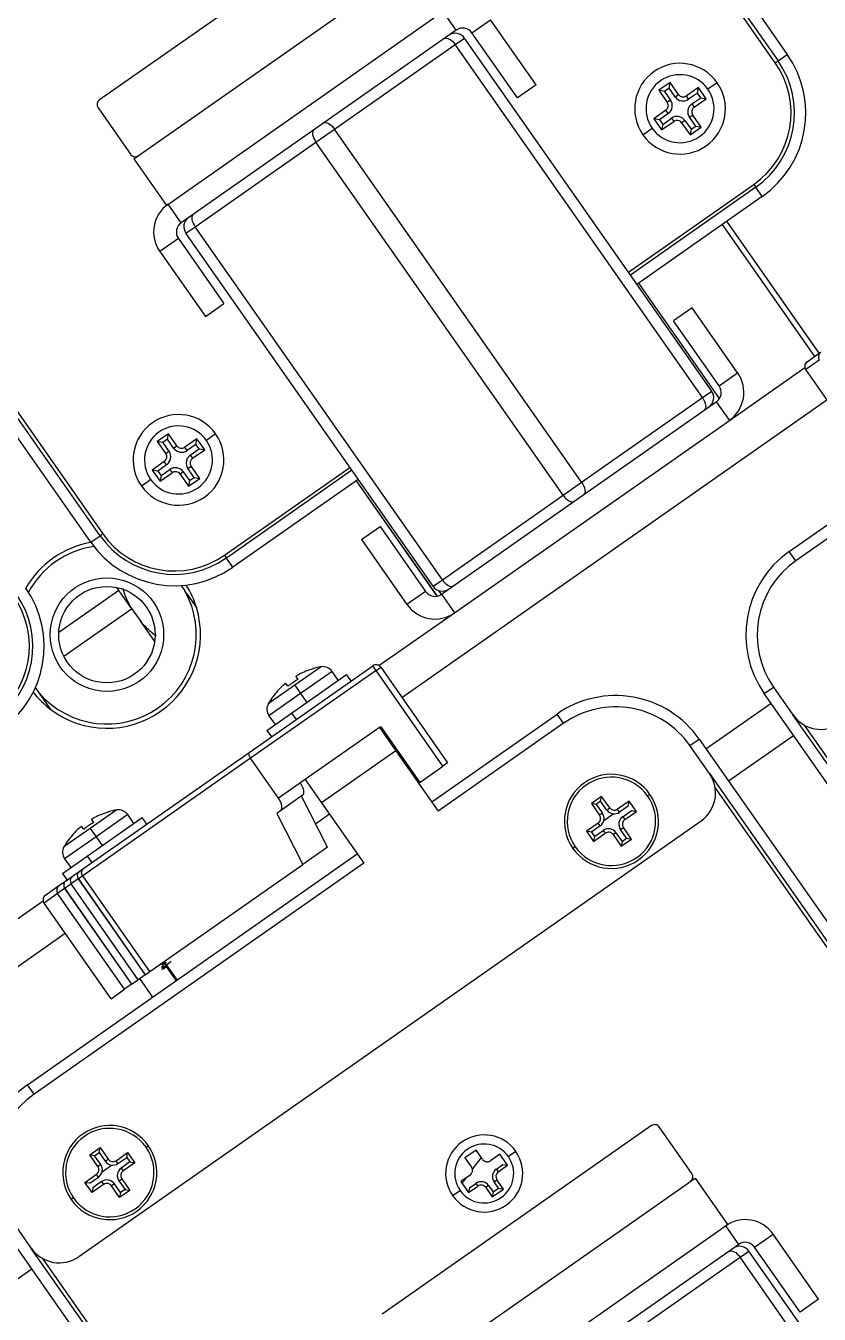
# Model space of a CAD drawing. Header units: millimetres. Extents: x 152904052 to 153933663, y 538271515 to 539240469.
# Drawn here: x 153340674.1 to 153340744, y 538938217.7 to 538938331.3 of the extents above; entities that cross this region are included whole.
import ezdxf

# ---------------------------------------------------------------- set-up
doc = ezdxf.new("R2010")
doc.units = ezdxf.units.MM
doc.layers.add('POWR', color=5, linetype='Continuous')

msp = doc.modelspace()

# ---------------------------------------------------------------- linework, layer by layer
at = {"layer": 'POWR', "color": 7}
for p, q in [((153340708.52, 538938375.5), (153340741.21, 538938328.81)), ((153340709.42, 538938372.47), (153340740.39, 538938328.24)), ((153340740.15, 538938328.07), (153340709.93, 538938371.23)), ((153340704.31, 538938341.42), (153340680.55, 538938324.79)), ((153340683.58, 538938319.59), (153340708.16, 538938336.8)), ((153340679.78, 538938285.79), (153340647.08, 538938332.49)), ((153340686.45, 538938315.49), (153340711.02, 538938332.7)), ((153340712.01, 538938330.95), (153340710.86, 538938332.59)), ((153340713.4, 538938330.7), (153340715.04, 538938331.85)), ((153340719.05, 538938326.11), (153340715.04, 538938331.85)), ((153340680.6, 538938286.37), (153340649.62, 538938330.6)), ((153340712.01, 538938330.95), (153340687.76, 538938313.97)), ((153340711.93, 538938329.67), (153340712.74, 538938330.24)), ((153340734.54, 538938299.11), (153340712.74, 538938330.24)), ((153340717.42, 538938324.97), (153340713.4, 538938330.7)), ((153340650.62, 538938329.7), (153340680.84, 538938286.54)), ((153340701.28, 538938322.21), (153340711.93, 538938329.67)), ((153340733.72, 538938298.54), (153340711.93, 538938329.67)), ((153340740.39, 538938328.24), (153340741.21, 538938328.81)), ((153340740.15, 538938328.07), (153340740.39, 538938328.24)), ((153340719.05, 538938326.11), (153340717.42, 538938324.97)), ((153340730.87, 538938326.33), (153340729.88, 538938325.64)), ((153340730.37, 538938325.55), (153340729.88, 538938325.64)), ((153340729.88, 538938325.64), (153340730.63, 538938324.58)), ((153340730.78, 538938325.84), (153340730.37, 538938325.55)), ((153340730.37, 538938325.55), (153340730.92, 538938324.78)), ((153340730.78, 538938325.84), (153340730.87, 538938326.33)), ((153340731.32, 538938325.06), (153340730.78, 538938325.84)), ((153340731.61, 538938325.26), (153340730.87, 538938326.33)), ((153340733.37, 538938325.89), (153340732.31, 538938325.14)), ((153340733.29, 538938325.4), (153340732.51, 538938324.85)), ((153340733.29, 538938325.4), (153340733.37, 538938325.89)), ((153340733.57, 538938324.99), (153340733.29, 538938325.4)), ((153340734.06, 538938324.9), (153340733.37, 538938325.89)), ((153340735.03, 538938326.31), (153340734.21, 538938325.74)), ((153340730.92, 538938324.78), (153340730.63, 538938324.58)), ((153340731.32, 538938325.06), (153340731.61, 538938325.26)), ((153340732.51, 538938324.85), (153340732.31, 538938325.14)), ((153340732.8, 538938324.45), (153340733.57, 538938324.99)), ((153340732.8, 538938324.45), (153340733, 538938324.16)), ((153340733, 538938324.16), (153340734.06, 538938324.9)), ((153340733.57, 538938324.99), (153340734.06, 538938324.9)), ((153340680.43, 538938324.09), (153340683.29, 538938320)), ((153340730.51, 538938323.88), (153340729.44, 538938323.13)), ((153340729.44, 538938323.13), (153340730.13, 538938322.15)), ((153340729.93, 538938323.05), (153340729.44, 538938323.13)), ((153340730.71, 538938323.59), (153340729.93, 538938323.05)), ((153340729.93, 538938323.05), (153340730.22, 538938322.64)), ((153340730.22, 538938322.64), (153340730.99, 538938323.18)), ((153340730.71, 538938323.59), (153340730.51, 538938323.88)), ((153340730.99, 538938323.18), (153340731.19, 538938322.9)), ((153340732.59, 538938323.26), (153340732.87, 538938323.46)), ((153340733.13, 538938322.48), (153340732.59, 538938323.26)), ((153340733.62, 538938322.4), (153340732.87, 538938323.46)), ((153340699.64, 538938321.07), (153340701.28, 538938322.21)), ((153340723.07, 538938291.08), (153340701.28, 538938322.21)), ((153340728.48, 538938321.72), (153340729.29, 538938322.3)), ((153340730.13, 538938322.15), (153340731.19, 538938322.9)), ((153340730.22, 538938322.64), (153340730.13, 538938322.15)), ((153340732.18, 538938322.98), (153340731.89, 538938322.77)), ((153340731.89, 538938322.77), (153340732.64, 538938321.71)), ((153340732.18, 538938322.98), (153340732.72, 538938322.2)), ((153340732.64, 538938321.71), (153340733.62, 538938322.4)), ((153340732.72, 538938322.2), (153340732.64, 538938321.71)), ((153340732.72, 538938322.2), (153340733.13, 538938322.48)), ((153340733.13, 538938322.48), (153340733.62, 538938322.4)), ((153340688.99, 538938313.61), (153340699.64, 538938321.07)), ((153340721.43, 538938289.94), (153340699.64, 538938321.07)), ((153340683.58, 538938319.59), (153340686.45, 538938315.49)), ((153340727.2, 538938309.6), (153340738.26, 538938317.34)), ((153340738.26, 538938317.34), (153340738.43, 538938317.1)), ((153340738.43, 538938317.1), (153340727.37, 538938309.35)), ((153340739, 538938316.28), (153340727.94, 538938308.53)), ((153340739, 538938316.28), (153340738.43, 538938317.1)), ((153340687.76, 538938313.97), (153340686.61, 538938315.61)), ((153340744.02, 538938302.46), (153340735.88, 538938314.09)), ((153340688.17, 538938313.04), (153340688.99, 538938313.61)), ((153340709.97, 538938281.91), (153340688.17, 538938313.04)), ((153340710.79, 538938282.48), (153340688.99, 538938313.61)), ((153340735.47, 538938313.8), (153340743.62, 538938302.17)), ((153340687.51, 538938312.58), (153340685.88, 538938311.43)), ((153340687.51, 538938312.58), (153340691.53, 538938306.84)), ((153340685.88, 538938311.43), (153340689.89, 538938305.7)), ((153340735.23, 538938298.48), (153340728.11, 538938308.65)), ((153340689.89, 538938305.7), (153340691.53, 538938306.84)), ((153340732.82, 538938306.45), (153340731.18, 538938305.31)), ((153340736.83, 538938300.72), (153340732.82, 538938306.45)), ((153340735.2, 538938299.57), (153340731.18, 538938305.31)), ((153340741.38, 538938284.98), (153340770.46, 538938305.35)), ((153340771.04, 538938304.53), (153340741.96, 538938284.16)), ((153340744.03, 538938301.85), (153340742.83, 538938301.01)), ((153340742.95, 538938301.71), (153340744.15, 538938302.55)), ((153340735.2, 538938299.57), (153340736.83, 538938300.72)), ((153340736.1, 538938296.54), (153340742.76, 538938301.21)), ((153340748.74, 538938292.58), (153340742.83, 538938301.01)), ((153340707.21, 538938272.1), (153340744.7, 538938298.35)), ((153340710.7, 538938281.2), (153340734.95, 538938298.18)), ((153340723.07, 538938291.08), (153340733.72, 538938298.54)), ((153340733.72, 538938298.54), (153340734.54, 538938299.11)), ((153340734.95, 538938298.18), (153340736.1, 538938296.54)), ((153340734.5, 538938297.86), (153340734.48, 538938297.89)), ((153340711.85, 538938279.56), (153340736.1, 538938296.54)), ((153340686.63, 538938295.36), (153340685.65, 538938294.67)), ((153340685.65, 538938294.67), (153340686.4, 538938293.6)), ((153340686.14, 538938294.58), (153340685.65, 538938294.67)), ((153340686.55, 538938294.87), (153340686.14, 538938294.58)), ((153340686.55, 538938294.87), (153340686.63, 538938295.36)), ((153340687.09, 538938294.09), (153340686.55, 538938294.87)), ((153340687.38, 538938294.29), (153340686.63, 538938295.36)), ((153340689.14, 538938294.91), (153340688.07, 538938294.17)), ((153340689.05, 538938294.42), (153340689.14, 538938294.91)), ((153340689.83, 538938293.93), (153340689.14, 538938294.91)), ((153340690.79, 538938295.34), (153340689.98, 538938294.77)), ((153340686.14, 538938294.58), (153340686.68, 538938293.8)), ((153340686.68, 538938293.8), (153340686.4, 538938293.6)), ((153340687.09, 538938294.09), (153340687.38, 538938294.29)), ((153340688.28, 538938293.88), (153340688.07, 538938294.17)), ((153340689.05, 538938294.42), (153340688.28, 538938293.88)), ((153340688.56, 538938293.47), (153340689.34, 538938294.02)), ((153340688.76, 538938293.19), (153340689.83, 538938293.93)), ((153340689.34, 538938294.02), (153340689.05, 538938294.42)), ((153340689.34, 538938294.02), (153340689.83, 538938293.93)), ((153340686.27, 538938292.91), (153340685.21, 538938292.16)), ((153340686.47, 538938292.62), (153340685.7, 538938292.07)), ((153340686.47, 538938292.62), (153340686.27, 538938292.91)), ((153340688.35, 538938292.29), (153340688.64, 538938292.49)), ((153340688.56, 538938293.47), (153340688.76, 538938293.19)), ((153340689.39, 538938291.42), (153340688.64, 538938292.49)), ((153340691.57, 538938284.65), (153340702.62, 538938292.39)), ((153340684.24, 538938290.75), (153340685.06, 538938291.33)), ((153340685.21, 538938292.16), (153340685.9, 538938291.18)), ((153340685.7, 538938292.07), (153340685.21, 538938292.16)), ((153340685.7, 538938292.07), (153340685.98, 538938291.67)), ((153340685.9, 538938291.18), (153340686.96, 538938291.92)), ((153340685.98, 538938291.67), (153340685.9, 538938291.18)), ((153340685.98, 538938291.67), (153340686.76, 538938292.21)), ((153340686.76, 538938292.21), (153340686.96, 538938291.92)), ((153340687.94, 538938292), (153340687.66, 538938291.8)), ((153340687.66, 538938291.8), (153340688.4, 538938290.74)), ((153340687.94, 538938292), (153340688.49, 538938291.23)), ((153340688.9, 538938291.51), (153340688.35, 538938292.29)), ((153340688.4, 538938290.74), (153340689.39, 538938291.42)), ((153340688.49, 538938291.23), (153340688.4, 538938290.74)), ((153340688.49, 538938291.23), (153340688.9, 538938291.51)), ((153340688.9, 538938291.51), (153340689.39, 538938291.42)), ((153340702.8, 538938292.15), (153340691.74, 538938284.4)), ((153340703.37, 538938291.33), (153340692.31, 538938283.58)), ((153340703.2, 538938291.21), (153340710.33, 538938281.04)), ((153340710.33, 538938281.04), (153340703.21, 538938291.21)), ((153340721.43, 538938289.94), (153340723.07, 538938291.08)), ((153340710.79, 538938282.48), (153340721.43, 538938289.94)), ((153340703.66, 538938286.04), (153340705.3, 538938287.18)), ((153340705.3, 538938287.18), (153340709.31, 538938281.45)), ((153340679.78, 538938285.79), (153340680.6, 538938286.37)), ((153340680.84, 538938286.54), (153340680.6, 538938286.37)), ((153340703.66, 538938286.04), (153340707.67, 538938280.3)), ((153340691.57, 538938284.65), (153340691.74, 538938284.4)), ((153340692.31, 538938283.58), (153340691.74, 538938284.4)), ((153340741.96, 538938284.16), (153340741.38, 538938284.98)), ((153340709.97, 538938281.91), (153340710.79, 538938282.48)), ((153340676.97, 538938277.87), (153340682.25, 538938281.57)), ((153340683.31, 538938280.05), (153340682.08, 538938281.8)), ((153340687.75, 538938281.98), (153340688.07, 538938281.51)), ((153340709.31, 538938281.45), (153340707.67, 538938280.3)), ((153340710.71, 538938281.21), (153340710.49, 538938281.52)), ((153340710.7, 538938281.2), (153340711.85, 538938279.56)), ((153340677.41, 538938275.74), (153340683.39, 538938279.93)), ((153340683.31, 538938280.05), (153340684.19, 538938278.79)), ((153340685.42, 538938277.04), (153340684.19, 538938278.79)), ((153340705.2, 538938274.91), (153340711.85, 538938279.56)), ((153340693.84, 538938267.32), (153340704.65, 538938274.89)), ((153340704.94, 538938274.48), (153340693.88, 538938266.74)), ((153340700.09, 538938274.81), (153340697.77, 538938273.18)), ((153340701.07, 538938274.39), (153340698.28, 538938272.44)), ((153340699.38, 538938274.65), (153340699.39, 538938274.63)), ((153340701.61, 538938273.62), (153340701.07, 538938274.39)), ((153340704.94, 538938274.48), (153340704.65, 538938274.89)), ((153340704.94, 538938274.48), (153340705.35, 538938274.77)), ((153340710.84, 538938266.04), (153340704.94, 538938274.48)), ((153340705.35, 538938274.77), (153340711.25, 538938266.33)), ((153340697.77, 538938273.18), (153340695.44, 538938271.55)), ((153340697.2, 538938273.1), (153340696.99, 538938273.34)), ((153340697.5, 538938270.73), (153340702.35, 538938274.13)), ((153340697.77, 538938273.18), (153340698.28, 538938272.44)), ((153340697.88, 538938273.96), (153340698.04, 538938273.69)), ((153340702.75, 538938273.56), (153340702.35, 538938274.13)), ((153340675.23, 538938272.52), (153340674.91, 538938272.99)), ((153340698.28, 538938272.44), (153340695.5, 538938270.49)), ((153340695.84, 538938272.15), (153340695.83, 538938272.17)), ((153340698.28, 538938272.44), (153340698.83, 538938271.67)), ((153340739.17, 538938272.45), (153340739.99, 538938273.02)), ((153340771.87, 538938225.76), (153340739.17, 538938272.45)), ((153340739.99, 538938273.02), (153340741.71, 538938270.57)), ((153340734.04, 538938267.57), (153340739.78, 538938271.59)), ((153340695.3, 538938269.2), (153340697.5, 538938270.73)), ((153340695.5, 538938270.49), (153340696.04, 538938269.72)), ((153340697.5, 538938270.73), (153340697.9, 538938270.16)), ((153340709.85, 538938262.9), (153340720.9, 538938270.64)), ((153340721.48, 538938269.83), (153340710.42, 538938262.08)), ((153340721.48, 538938269.83), (153340720.9, 538938270.64)), ((153340772.69, 538938226.33), (153340741.71, 538938270.57)), ((153340742.71, 538938269.67), (153340772.93, 538938226.5)), ((153340695.3, 538938269.2), (153340695.71, 538938268.63)), ((153340705.26, 538938269.45), (153340698.7, 538938264.87)), ((153340705.36, 538938269.52), (153340705.26, 538938269.45)), ((153340705.26, 538938269.45), (153340706.69, 538938267.41)), ((153340705.36, 538938269.52), (153340708.8, 538938264.61)), ((153340705.53, 538938269.28), (153340705.43, 538938269.21)), ((153340705.59, 538938269.19), (153340705.53, 538938269.07)), ((153340736.02, 538938264.75), (153340741.75, 538938268.76)), ((153340706.69, 538938267.41), (153340700.14, 538938262.82)), ((153340706.69, 538938267.41), (153340710.42, 538938262.08)), ((153340732.62, 538938267.86), (153340733.44, 538938268.43)), ((153340734.34, 538938265.4), (153340732.62, 538938267.86)), ((153340733.44, 538938268.43), (153340766.13, 538938221.74)), ((153340693.88, 538938266.74), (153340679.07, 538938256.37)), ((153340679.18, 538938257.06), (153340693.84, 538938267.32)), ((153340696.34, 538938263.21), (153340693.88, 538938266.74)), ((153340711.25, 538938266.33), (153340710.84, 538938266.04)), ((153340708.8, 538938264.61), (153340710.84, 538938266.04)), ((153340734.34, 538938265.4), (153340765.31, 538938221.17)), ((153340698.7, 538938264.87), (153340696.34, 538938263.21)), ((153340698.7, 538938264.87), (153340700.14, 538938262.82)), ((153340708.8, 538938264.61), (153340708.7, 538938264.54)), ((153340765.07, 538938221), (153340734.84, 538938264.16)), ((153340698.44, 538938263.46), (153340696.52, 538938262.12)), ((153340700.65, 538938258.9), (153340698.36, 538938263.4)), ((153340700.14, 538938262.82), (153340703.87, 538938257.49)), ((153340724.83, 538938263.38), (153340723.93, 538938262.75)), ((153340724.75, 538938262.96), (153340724.36, 538938262.68)), ((153340724.75, 538938262.96), (153340724.83, 538938263.38)), ((153340725.3, 538938262.18), (153340724.75, 538938262.96)), ((153340725.55, 538938262.36), (153340724.83, 538938263.38)), ((153340727.27, 538938262.95), (153340726.24, 538938262.24)), ((153340727.19, 538938262.53), (153340727.27, 538938262.95)), ((153340727.24, 538938262.81), (153340727.32, 538938262.87)), ((153340727.9, 538938262.05), (153340727.27, 538938262.95)), ((153340728.89, 538938263.42), (153340729.1, 538938263.56)), ((153340682.07, 538938262.19), (153340679.74, 538938260.56)), ((153340683.05, 538938261.77), (153340680.26, 538938259.82)), ((153340681.36, 538938262.03), (153340681.37, 538938262.01)), ((153340683.59, 538938261), (153340683.05, 538938261.77)), ((153340696.52, 538938262.12), (153340696.19, 538938261.88)), ((153340696.19, 538938261.88), (153340698.48, 538938257.38)), ((153340699.59, 538938260.97), (153340700.83, 538938261.83)), ((153340723.93, 538938262.75), (153340724.65, 538938261.73)), ((153340724.36, 538938262.68), (153340723.93, 538938262.75)), ((153340724.36, 538938262.68), (153340724.9, 538938261.9)), ((153340724.9, 538938261.9), (153340724.65, 538938261.73)), ((153340725.02, 538938261.26), (153340725.86, 538938261.84)), ((153340725.3, 538938262.18), (153340725.55, 538938262.36)), ((153340726.42, 538938261.98), (153340726.24, 538938262.24)), ((153340727.19, 538938262.53), (153340726.42, 538938261.98)), ((153340726.7, 538938261.59), (153340727.47, 538938262.13)), ((153340726.87, 538938261.33), (153340727.9, 538938262.05)), ((153340727.47, 538938262.13), (153340727.9, 538938262.05)), ((153340679.74, 538938260.56), (153340677.42, 538938258.93)), ((153340678.72, 538938222.8), (153340733.6, 538938261.23)), ((153340679.17, 538938260.48), (153340678.97, 538938260.72)), ((153340679.48, 538938258.12), (153340684.33, 538938261.51)), ((153340679.74, 538938260.56), (153340680.26, 538938259.82)), ((153340679.86, 538938261.34), (153340680.02, 538938261.07)), ((153340684.73, 538938260.94), (153340684.33, 538938261.51)), ((153340724.52, 538938261.03), (153340723.5, 538938260.31)), ((153340724.7, 538938260.78), (153340723.93, 538938260.24)), ((153340724.7, 538938260.78), (153340724.52, 538938261.03)), ((153340726.5, 538938260.46), (153340726.75, 538938260.64)), ((153340726.7, 538938261.59), (153340726.87, 538938261.33)), ((153340727.47, 538938259.61), (153340726.75, 538938260.64)), ((153340680.26, 538938259.82), (153340677.48, 538938257.87)), ((153340677.82, 538938259.53), (153340677.81, 538938259.55)), ((153340680.26, 538938259.82), (153340680.8, 538938259.05)), ((153340723.5, 538938260.31), (153340724.13, 538938259.41)), ((153340723.93, 538938260.24), (153340723.5, 538938260.31)), ((153340723.93, 538938260.24), (153340724.21, 538938259.84)), ((153340724.13, 538938259.41), (153340725.15, 538938260.13)), ((153340724.21, 538938259.84), (153340724.13, 538938259.41)), ((153340724.21, 538938259.84), (153340724.98, 538938260.38)), ((153340724.98, 538938260.38), (153340725.15, 538938260.13)), ((153340726.1, 538938260.18), (153340725.85, 538938260.01)), ((153340725.85, 538938260.01), (153340726.57, 538938258.98)), ((153340726.1, 538938260.18), (153340726.64, 538938259.41)), ((153340727.04, 538938259.69), (153340726.5, 538938260.46)), ((153340726.57, 538938258.98), (153340727.47, 538938259.61)), ((153340726.64, 538938259.41), (153340726.57, 538938258.98)), ((153340726.64, 538938259.41), (153340727.04, 538938259.69)), ((153340727.04, 538938259.69), (153340727.47, 538938259.61)), ((153340674.21, 538938237.95), (153340703.29, 538938258.31)), ((153340700.65, 538938258.9), (153340698.48, 538938257.38)), ((153340722.5, 538938258.95), (153340722.3, 538938258.8)), ((153340703.87, 538938257.49), (153340674.79, 538938237.13)), ((153340677.28, 538938256.58), (153340679.48, 538938258.12)), ((153340677.48, 538938257.87), (153340678.02, 538938257.1)), ((153340679.48, 538938258.12), (153340679.88, 538938257.54)), ((153340684.98, 538938247.93), (153340698.48, 538938257.38)), ((153340677.28, 538938256.58), (153340677.68, 538938256.01)), ((153340677.61, 538938255.95), (153340678.18, 538938256.35)), ((153340678.68, 538938256.1), (153340678.06, 538938255.66)), ((153340678.18, 538938256.35), (153340678.59, 538938256.64)), ((153340678.59, 538938256.64), (153340678.62, 538938256.66)), ((153340678.59, 538938256.64), (153340678.63, 538938256.58)), ((153340678.62, 538938256.66), (153340678.81, 538938256.79)), ((153340678.68, 538938256.1), (153340684.59, 538938247.66)), ((153340678.69, 538938256.1), (153340678.68, 538938256.1)), ((153340679.07, 538938256.37), (153340678.69, 538938256.1)), ((153340678.69, 538938256.1), (153340684.59, 538938247.66)), ((153340678.81, 538938256.79), (153340679.18, 538938257.06)), ((153340684.98, 538938247.93), (153340679.07, 538938256.37)), ((153340675.78, 538938254.68), (153340676.98, 538938255.51)), ((153340677.48, 538938255.26), (153340676.86, 538938254.82)), ((153340676.98, 538938255.51), (153340677.39, 538938255.8)), ((153340677.39, 538938255.8), (153340677.42, 538938255.82)), ((153340677.39, 538938255.8), (153340677.43, 538938255.74)), ((153340677.42, 538938255.82), (153340677.61, 538938255.95)), ((153340677.48, 538938255.26), (153340683.39, 538938246.82)), ((153340677.49, 538938255.26), (153340677.48, 538938255.26)), ((153340678.06, 538938255.66), (153340677.49, 538938255.26)), ((153340677.49, 538938255.26), (153340683.39, 538938246.82)), ((153340683.96, 538938247.22), (153340678.06, 538938255.66)), ((153340668.93, 538938249.51), (153340675.59, 538938254.17)), ((153340676.86, 538938254.82), (153340675.66, 538938253.98)), ((153340681.57, 538938245.54), (153340675.66, 538938253.98)), ((153340682.76, 538938246.38), (153340676.86, 538938254.82)), ((153340625.16, 538938214.65), (153340677.53, 538938251.32)), ((153340685.93, 538938248.6), (153340686.12, 538938248.59)), ((153340686.21, 538938248.19), (153340686.03, 538938248.11)), ((153340686.17, 538938248.77), (153340687.32, 538938247.13)), ((153340686.21, 538938248.19), (153340686.44, 538938248.38)), ((153340686.38, 538938248.3), (153340686.21, 538938248.19)), ((153340686.24, 538938248.81), (153340687.39, 538938247.18)), ((153340683.39, 538938246.82), (153340683.96, 538938247.22)), ((153340684.59, 538938247.66), (153340683.96, 538938247.22)), ((153340685.27, 538938245.69), (153340684.12, 538938247.33)), ((153340684.59, 538938247.66), (153340684.98, 538938247.93)), ((153340684.59, 538938247.66), (153340684.59, 538938247.66)), ((153340681.57, 538938245.54), (153340682.76, 538938246.38)), ((153340683.39, 538938246.82), (153340682.76, 538938246.38)), ((153340683.39, 538938246.82), (153340683.39, 538938246.82)), ((153340674.79, 538938237.13), (153340674.21, 538938237.95)), ((153340729.22, 538938234.35), (153340705.47, 538938217.72)), ((153340732.79, 538938230.14), (153340729.92, 538938234.23)), ((153340679.69, 538938231.78), (153340680.6, 538938232.41)), ((153340680.52, 538938231.98), (153340680.6, 538938232.41)), ((153340680.6, 538938232.41), (153340681.31, 538938231.39)), ((153340684.66, 538938232.45), (153340684.86, 538938232.59)), ((153340713.77, 538938232.2), (153340712.78, 538938231.51)), ((153340714.34, 538938231.38), (153340713.77, 538938232.2)), ((153340680.41, 538938230.75), (153340679.69, 538938231.78)), ((153340680.12, 538938231.7), (153340679.69, 538938231.78)), ((153340680.12, 538938231.7), (153340680.52, 538938231.98)), ((153340680.66, 538938230.93), (153340680.12, 538938231.7)), ((153340680.52, 538938231.98), (153340681.06, 538938231.21)), ((153340681.06, 538938231.21), (153340681.31, 538938231.39)), ((153340682.01, 538938231.26), (153340683.03, 538938231.98)), ((153340682.18, 538938231.01), (153340682.01, 538938231.26)), ((153340682.18, 538938231.01), (153340682.96, 538938231.55)), ((153340683.24, 538938231.15), (153340682.46, 538938230.61)), ((153340683.66, 538938231.08), (153340682.64, 538938230.36)), ((153340682.96, 538938231.55), (153340683.03, 538938231.98)), ((153340682.96, 538938231.55), (153340683.24, 538938231.15)), ((153340683.03, 538938231.98), (153340683.66, 538938231.08)), ((153340683.24, 538938231.15), (153340683.66, 538938231.08)), ((153340712.78, 538938231.51), (153340713.36, 538938230.69)), ((153340714.22, 538938231.55), (153340713.43, 538938230.51)), ((153340715.86, 538938231.83), (153340715.04, 538938231.26)), ((153340716.54, 538938230.85), (153340715.86, 538938231.83)), ((153340717.26, 538938232.08), (153340716.61, 538938231.62)), ((153340679.26, 538938229.34), (153340680.29, 538938230.06)), ((153340680.46, 538938229.81), (153340680.29, 538938230.06)), ((153340680.66, 538938230.93), (153340680.41, 538938230.75)), ((153340680.79, 538938230.29), (153340681.62, 538938230.87)), ((153340682.46, 538938230.61), (153340682.64, 538938230.36)), ((153340713.23, 538938229.99), (153340712.41, 538938229.42)), ((153340715.55, 538938230.52), (153340716.12, 538938230.92)), ((153340715.55, 538938230.52), (153340715.72, 538938230.27)), ((153340715.72, 538938230.27), (153340716.54, 538938230.85)), ((153340716.12, 538938230.92), (153340716.54, 538938230.85)), ((153340679.9, 538938228.44), (153340679.26, 538938229.34)), ((153340679.69, 538938229.27), (153340679.26, 538938229.34)), ((153340679.32, 538938229.26), (153340679.4, 538938229.32)), ((153340679.69, 538938229.27), (153340680.46, 538938229.81)), ((153340680.92, 538938229.16), (153340679.9, 538938228.44)), ((153340679.97, 538938228.87), (153340679.9, 538938228.44)), ((153340680.74, 538938229.41), (153340679.97, 538938228.87)), ((153340680.74, 538938229.41), (153340680.92, 538938229.16)), ((153340681.87, 538938229.21), (153340681.62, 538938229.03)), ((153340682.33, 538938228.01), (153340681.62, 538938229.03)), ((153340682.41, 538938228.44), (153340681.87, 538938229.21)), ((153340682.27, 538938229.49), (153340682.52, 538938229.67)), ((153340682.27, 538938229.49), (153340682.81, 538938228.72)), ((153340682.52, 538938229.67), (153340683.23, 538938228.64)), ((153340708.5, 538938212.52), (153340733.08, 538938229.73)), ((153340712.41, 538938229.42), (153340713.1, 538938228.44)), ((153340712.82, 538938229.7), (153340712.51, 538938229.29)), ((153340713.1, 538938228.44), (153340713.92, 538938229.01)), ((153340713.18, 538938228.86), (153340713.1, 538938228.44)), ((153340713.18, 538938228.86), (153340713.75, 538938229.26)), ((153340713.75, 538938229.26), (153340713.92, 538938229.01)), ((153340714.87, 538938229.06), (153340714.62, 538938228.89)), ((153340714.62, 538938228.89), (153340715.19, 538938228.07)), ((153340714.87, 538938229.06), (153340715.27, 538938228.5)), ((153340715.19, 538938228.07), (153340716.18, 538938228.76)), ((153340715.27, 538938228.5), (153340715.75, 538938228.83)), ((153340715.35, 538938229.4), (153340715.6, 538938229.58)), ((153340715.75, 538938228.83), (153340715.35, 538938229.4)), ((153340716.18, 538938228.76), (153340715.6, 538938229.58)), ((153340715.75, 538938228.83), (153340716.18, 538938228.76)), ((153340733.08, 538938229.73), (153340735.94, 538938225.63)), ((153340678.27, 538938227.97), (153340678.06, 538938227.83)), ((153340683.23, 538938228.64), (153340682.33, 538938228.01)), ((153340682.41, 538938228.44), (153340682.33, 538938228.01)), ((153340682.81, 538938228.72), (153340682.41, 538938228.44)), ((153340682.81, 538938228.72), (153340683.23, 538938228.64)), ((153340711.69, 538938228.18), (153340712.35, 538938228.64)), ((153340715.27, 538938228.5), (153340715.19, 538938228.07)), ((153340704.7, 538938178.72), (153340672, 538938225.42)), ((153340672.82, 538938225.99), (153340674.54, 538938223.53)), ((153340711.37, 538938208.42), (153340735.94, 538938225.63)), ((153340736.93, 538938223.88), (153340735.78, 538938225.52)), ((153340738.32, 538938223.63), (153340739.96, 538938224.78)), ((153340743.97, 538938219.04), (153340739.96, 538938224.78)), ((153340705.52, 538938179.3), (153340674.54, 538938223.53)), ((153340736.93, 538938223.88), (153340712.68, 538938206.9)), ((153340737.05, 538938222.74), (153340737.83, 538938223.29)), ((153340759.63, 538938192.16), (153340737.83, 538938223.29)), ((153340742.33, 538938217.9), (153340738.32, 538938223.63)), ((153340675.54, 538938222.63), (153340705.76, 538938179.47)), ((153340726.57, 538938215.41), (153340737.05, 538938222.74)), ((153340758.85, 538938191.61), (153340737.05, 538938222.74)), ((153340638.09, 538938196.18), (153340674.58, 538938221.73)), ((153340743.97, 538938219.04), (153340742.33, 538938217.9))]:
    msp.add_line(p, q, dxfattribs=at)
at = {"layer": 'POWR', "color": 7, "flags": 128}
for points in [[(153340710.94, 538938330.2), (153340711.03, 538938330.24), (153340711.14, 538938330.25), (153340711.27, 538938330.22), (153340711.4, 538938330.16), (153340711.54, 538938330.08), (153340711.67, 538938329.96), (153340711.81, 538938329.82), (153340711.93, 538938329.67)], [(153340699.47, 538938322.17), (153340699.41, 538938322.1), (153340699.36, 538938322), (153340699.34, 538938321.87), (153340699.35, 538938321.73), (153340699.39, 538938321.57), (153340699.45, 538938321.4), (153340699.53, 538938321.23), (153340699.64, 538938321.07)], [(153340700.29, 538938322.74), (153340700.38, 538938322.79), (153340700.49, 538938322.79), (153340700.62, 538938322.77), (153340700.75, 538938322.71), (153340700.89, 538938322.62), (153340701.03, 538938322.5), (153340701.16, 538938322.37), (153340701.28, 538938322.21)], [(153340688.83, 538938314.71), (153340688.76, 538938314.64), (153340688.71, 538938314.54), (153340688.69, 538938314.42), (153340688.7, 538938314.27), (153340688.74, 538938314.11), (153340688.8, 538938313.94), (153340688.89, 538938313.77), (153340688.99, 538938313.61)], [(153340733.72, 538938298.54), (153340733.83, 538938298.38), (153340733.91, 538938298.21), (153340733.97, 538938298.04), (153340734.01, 538938297.88), (153340734.02, 538938297.73), (153340734, 538938297.61), (153340733.95, 538938297.51), (153340733.89, 538938297.44)], [(153340723.07, 538938291.08), (153340723.18, 538938290.92), (153340723.26, 538938290.75), (153340723.32, 538938290.58), (153340723.36, 538938290.42), (153340723.37, 538938290.28), (153340723.35, 538938290.15), (153340723.31, 538938290.05), (153340723.24, 538938289.98)], [(153340721.43, 538938289.94), (153340721.55, 538938289.78), (153340721.68, 538938289.65), (153340721.82, 538938289.53), (153340721.96, 538938289.44), (153340722.09, 538938289.38), (153340722.22, 538938289.36), (153340722.33, 538938289.36), (153340722.42, 538938289.41)], [(153340710.79, 538938282.48), (153340710.9, 538938282.33), (153340711.04, 538938282.19), (153340711.17, 538938282.07), (153340711.31, 538938281.99), (153340711.44, 538938281.93), (153340711.57, 538938281.9), (153340711.68, 538938281.91), (153340711.77, 538938281.95)], [(153340736.05, 538938223.26), (153340736.14, 538938223.3), (153340736.25, 538938223.31), (153340736.38, 538938223.29), (153340736.52, 538938223.23), (153340736.66, 538938223.15), (153340736.8, 538938223.03), (153340736.93, 538938222.9), (153340737.05, 538938222.74)]]:
    msp.add_lwpolyline(points, dxfattribs=at)
at = {"layer": 'POWR', "color": 7}
for radius in [5, 4.25]:
    msp.add_circle((153340681.21, 538938277.64), radius, dxfattribs=at)
for centre, radius, start, end in [((153340712.58, 538938330.13), 1, 35, 125), ((153340711.93, 538938329.67), 1, 35, 125), ((153340733.84, 538938323.65), 9, 305, 35), ((153340731.75, 538938324.02), 4, 35, 215), ((153340733.84, 538938323.65), 7.7, 305, 35), ((153340733.84, 538938323.65), 8, 305, 35), ((153340731.75, 538938324.02), 3, 35, 215), ((153340731.75, 538938324.02), 4, 215, 35), ((153340731.75, 538938324.02), 3, 215, 35), ((153340680.84, 538938324.38), 0.5, 125, 215), ((153340730.22, 538938324.29), 0.5, 305, 35), ((153340730.22, 538938324.29), 0.851, 305, 35), ((153340732.02, 538938325.55), 0.851, 215, 305), ((153340732.02, 538938325.55), 0.5, 215, 305), ((153340733.28, 538938323.75), 0.851, 125, 215), ((153340733.28, 538938323.75), 0.5, 125, 215), ((153340731.48, 538938322.49), 0.851, 35, 125), ((153340731.48, 538938322.49), 0.5, 35, 125), ((153340683.7, 538938320.28), 0.5, 215, 305), ((153340688.33, 538938313.15), 3, 125, 215), ((153340688.33, 538938313.15), 1, 125, 215), ((153340688.99, 538938313.61), 1, 125, 215), ((153340744.44, 538938302.14), 0.499, 125.07, 215.0698), ((153340734.38, 538938299), 3, 305, 35), ((153340734.38, 538938299), 1, 305, 35), ((153340733.72, 538938298.54), 1, 305, 35), ((153340687.52, 538938293.05), 4, 35, 215), ((153340687.52, 538938293.05), 3, 35, 215), ((153340687.52, 538938293.05), 4, 215, 35), ((153340687.52, 538938293.05), 3, 215, 35), ((153340685.99, 538938293.32), 0.5, 305, 35), ((153340685.99, 538938293.32), 0.851, 305, 35), ((153340687.79, 538938294.58), 0.851, 215, 305), ((153340687.79, 538938294.58), 0.5, 215, 305), ((153340687.25, 538938291.51), 0.851, 35, 125), ((153340689.05, 538938292.78), 0.851, 125, 215), ((153340689.05, 538938292.78), 0.5, 125, 215), ((153340687.25, 538938291.51), 0.5, 35, 125), ((153340681.21, 538938277.64), 8.25, 100.0889, 150.1031), ((153340687.15, 538938290.96), 9, 215, 305), ((153340687.15, 538938290.96), 8, 215, 305), ((153340687.15, 538938290.96), 7.7, 215, 305), ((153340681.21, 538938277.64), 7.87, 98.5203, 151.4797), ((153340746.55, 538938277.61), 9, 125, 215), ((153340746.55, 538938277.61), 8, 125, 215), ((153340666.67, 538938276.62), 7.7, 305, 35), ((153340666.67, 538938276.62), 8, 305, 35), ((153340666.67, 538938276.62), 9, 305, 35), ((153340681.21, 538938277.64), 7.88, 220.5937, 29.4063), ((153340681.21, 538938277.64), 8.25, 16.8051, 32.0306), ((153340710.13, 538938282.02), 1, 215, 305), ((153340710.79, 538938282.48), 1, 215, 305), ((153340681.21, 538938277.64), 8.25, 233.1949, 16.8051), ((153340710.13, 538938282.02), 3, 215, 305), ((153340701.15, 538938268.35), 6.52, 105.6083, 117.5152), ((153340701.12, 538938268.39), 6.5, 99.1279, 105.5214), ((153340700.25, 538938273.82), 1, 35, 99.1279), ((153340704.94, 538938274.48), 0.5, 35, 125), ((153340701.14, 538938268.35), 6.52, 132.4848, 144.3917), ((153340701.23, 538938268.23), 6.32, 120.3185, 129.6814), ((153340681.21, 538938277.64), 8.25, 217.9694, 233.1949), ((153340701.12, 538938268.39), 6.5, 144.4786, 150.8721), ((153340726.07, 538938263.27), 9, 35, 125), ((153340696.32, 538938271.07), 1, 150.8721, 215), ((153340726.07, 538938263.27), 8, 35, 125), ((153340744.17, 538938272.29), 3, 215, 305), ((153340725.7, 538938261.18), 4.15, 35, 215), ((153340725.7, 538938261.18), 3.9, 35, 215), ((153340731.88, 538938263.68), 3, 305, 35), ((153340725.7, 538938261.18), 4.15, 215, 35), ((153340725.7, 538938261.18), 3.9, 215, 35), ((153340683.12, 538938255.73), 6.52, 105.6083, 117.5152), ((153340683.1, 538938255.77), 6.5, 99.1279, 105.5214), ((153340682.23, 538938261.2), 1, 35, 99.1279), ((153340724.24, 538938261.44), 0.5, 305, 35), ((153340724.24, 538938261.44), 0.807, 305, 35), ((153340725.96, 538938262.65), 0.807, 215, 305), ((153340725.96, 538938262.65), 0.5, 215, 305), ((153340683.12, 538938255.73), 6.52, 132.4848, 144.3917), ((153340683.21, 538938255.61), 6.32, 120.3185, 129.6814), ((153340727.16, 538938260.93), 0.807, 125, 215), ((153340727.16, 538938260.93), 0.5, 125, 215), ((153340683.1, 538938255.77), 6.5, 144.4786, 150.8721), ((153340725.44, 538938259.72), 0.807, 35, 125), ((153340725.44, 538938259.72), 0.5, 35, 125), ((153340678.29, 538938258.45), 1, 150.8721, 215), ((153340678.47, 538938255.94), 0.499, 125.07, 215.0698), ((153340679.09, 538938256.38), 0.5, 125, 215), ((153340679.09, 538938256.38), 0.499, 125.07, 215.0698), ((153340678.57, 538938256.56), 0.103, 37.4159, 66.5165), ((153340677.27, 538938255.1), 0.499, 125.07, 215.0698), ((153340677.89, 538938255.54), 0.5, 125, 215), ((153340677.89, 538938255.54), 0.499, 125.07, 215.0698), ((153340677.37, 538938255.72), 0.103, 37.4159, 66.5165), ((153340679.37, 538938230.58), 9, 125, 215), ((153340679.37, 538938230.58), 8, 125, 215), ((153340729.51, 538938233.94), 0.5, 35, 125), ((153340681.46, 538938230.21), 4.15, 35, 215), ((153340681.46, 538938230.21), 3.9, 35, 215), ((153340714.48, 538938230.13), 3.4, 35, 215), ((153340681.46, 538938230.21), 4.15, 215, 35), ((153340681.46, 538938230.21), 3.9, 215, 35), ((153340714.48, 538938230.13), 2.6, 35, 215), ((153340681.72, 538938231.67), 0.807, 215, 305), ((153340681.72, 538938231.67), 0.5, 215, 305), ((153340714.48, 538938230.13), 3.4, 215, 35), ((153340714.48, 538938230.13), 2.6, 215, 35), ((153340714.75, 538938231.66), 0.5, 215, 305), ((153340680, 538938230.47), 0.5, 305, 35), ((153340680, 538938230.47), 0.807, 305, 35), ((153340682.93, 538938229.95), 0.807, 125, 215), ((153340682.93, 538938229.95), 0.5, 125, 215), ((153340712.95, 538938230.4), 0.5, 305, 35), ((153340716.01, 538938229.86), 0.807, 125, 215), ((153340716.01, 538938229.86), 0.5, 125, 215), ((153340732.38, 538938229.85), 0.5, 305, 35), ((153340681.21, 538938228.75), 0.807, 35, 125), ((153340681.21, 538938228.75), 0.5, 35, 125), ((153340714.21, 538938228.6), 0.807, 35, 125), ((153340714.21, 538938228.6), 0.5, 35, 125), ((153340737.5, 538938223.06), 3, 35, 125), ((153340677, 538938225.25), 3, 215, 305), ((153340737.01, 538938222.71), 1, 35, 125), ((153340737.5, 538938223.06), 1, 35, 125)]:
    msp.add_arc(centre, radius, start, end, dxfattribs=at)
for points, knots in [([(153340742.95, 538938301.71), (153340742.9, 538938301.66), (153340742.79, 538938301.56), (153340742.73, 538938301.36), (153340742.75, 538938301.16), (153340742.8, 538938301.06), (153340742.83, 538938301.01)], [0, 0, 0, 0, 0.270336, 0.562527, 0.789797, 1, 1, 1, 1]), ([(153340682.58, 538938281.75), (153340682.68, 538938281.44), (153340682.88, 538938280.86), (153340683.17, 538938280.31), (153340683.31, 538938280.05)], [0, 0, 0, 0, 0.517925, 1, 1, 1, 1]), ([(153340688.07, 538938281.51), (153340688.13, 538938281.42), (153340688.49, 538938280.92), (153340688.83, 538938280.43), (153340689.11, 538938280.03)], [0, 0, 0, 0, 0.179084, 1, 1, 1, 1]), ([(153340684.19, 538938278.79), (153340684.26, 538938278.71), (153340684.67, 538938278.25), (153340685.15, 538938277.85), (153340685.54, 538938277.53)], [0, 0, 0, 0, 0.179084, 1, 1, 1, 1]), ([(153340696.99, 538938273.34), (153340696.99, 538938273.34), (153340696.97, 538938273.34), (153340696.91, 538938273.3), (153340696.83, 538938273.24), (153340696.77, 538938273.19), (153340696.74, 538938273.16)], [0, 0, 0, 0, 0.250648, 0.499754, 0.7491, 1, 1, 1, 1]), ([(153340696.74, 538938273.16), (153340696.77, 538938273.19), (153340696.83, 538938273.24), (153340696.91, 538938273.3), (153340696.97, 538938273.34), (153340696.99, 538938273.34), (153340696.99, 538938273.34)], [0, 0, 0, 0, 0.250648, 0.499754, 0.7491, 1, 1, 1, 1]), ([(153340698.13, 538938274.14), (153340698.1, 538938274.12), (153340698.03, 538938274.08), (153340697.94, 538938274.02), (153340697.89, 538938273.98), (153340697.88, 538938273.97), (153340697.88, 538938273.96)], [0, 0, 0, 0, 0.250648, 0.499754, 0.7491, 1, 1, 1, 1]), ([(153340676.27, 538938271.04), (153340676.09, 538938271.29), (153340675.75, 538938271.78), (153340675.4, 538938272.28), (153340675.23, 538938272.52)], [0, 0, 0, 0, 0.517925, 1, 1, 1, 1]), ([(153340693.88, 538938266.74), (153340693.85, 538938266.78), (153340693.8, 538938266.86), (153340693.75, 538938266.99), (153340693.74, 538938267.13), (153340693.76, 538938267.25), (153340693.81, 538938267.29), (153340693.84, 538938267.32)], [0, 0, 0, 0, 0.163518, 0.344285, 0.539301, 0.775308, 1, 1, 1, 1]), ([(153340698.26, 538938264.55), (153340698.31, 538938264.47), (153340698.41, 538938264.31), (153340698.52, 538938264.05), (153340698.57, 538938263.8), (153340698.55, 538938263.58), (153340698.47, 538938263.5), (153340698.44, 538938263.46)], [0, 0, 0, 0, 0.174736, 0.363548, 0.559692, 0.78787, 1, 1, 1, 1]), ([(153340696.52, 538938262.12), (153340696.57, 538938262.17), (153340696.66, 538938262.28), (153340696.64, 538938262.6), (153340696.53, 538938262.93), (153340696.4, 538938263.12), (153340696.34, 538938263.21)], [0, 0, 0, 0, 0.273241, 0.566326, 0.7921708, 1, 1, 1, 1]), ([(153340678.97, 538938260.72), (153340678.96, 538938260.72), (153340678.95, 538938260.72), (153340678.89, 538938260.68), (153340678.81, 538938260.62), (153340678.75, 538938260.57), (153340678.72, 538938260.54)], [0, 0, 0, 0, 0.250648, 0.499754, 0.7491, 1, 1, 1, 1]), ([(153340678.72, 538938260.54), (153340678.75, 538938260.57), (153340678.81, 538938260.62), (153340678.89, 538938260.68), (153340678.95, 538938260.72), (153340678.96, 538938260.72), (153340678.97, 538938260.72)], [0, 0, 0, 0, 0.250648, 0.499754, 0.7491, 1, 1, 1, 1]), ([(153340680.11, 538938261.52), (153340680.08, 538938261.5), (153340680.01, 538938261.46), (153340679.92, 538938261.41), (153340679.87, 538938261.36), (153340679.86, 538938261.35), (153340679.86, 538938261.34)], [0, 0, 0, 0, 0.250648, 0.499754, 0.7491, 1, 1, 1, 1]), ([(153340679.86, 538938261.34), (153340679.86, 538938261.35), (153340679.87, 538938261.36), (153340679.92, 538938261.41), (153340680.01, 538938261.46), (153340680.08, 538938261.5), (153340680.11, 538938261.52)], [0, 0, 0, 0, 0.250648, 0.499754, 0.7491, 1, 1, 1, 1]), ([(153340679.07, 538938256.37), (153340679.05, 538938256.41), (153340679, 538938256.49), (153340678.97, 538938256.64), (153340678.99, 538938256.8), (153340679.06, 538938256.95), (153340679.14, 538938257.02), (153340679.18, 538938257.06)], [0, 0, 0, 0, 0.174928, 0.36388, 0.560047, 0.788091, 1, 1, 1, 1]), ([(153340675.78, 538938254.68), (153340675.73, 538938254.63), (153340675.62, 538938254.53), (153340675.56, 538938254.32), (153340675.58, 538938254.13), (153340675.63, 538938254.03), (153340675.66, 538938253.98)], [0, 0, 0, 0, 0.270336, 0.562527, 0.789797, 1, 1, 1, 1]), ([(153340686.16, 538938248.53), (153340686.14, 538938248.46), (153340686.09, 538938248.32), (153340686.04, 538938248.19), (153340686.02, 538938248.12)], [0, 0, 0, 0, 0.499894, 1, 1, 1, 1]), ([(153340686.05, 538938248.14), (153340686.05, 538938248.15), (153340686.06, 538938248.18), (153340686.33, 538938248.42), (153340686.69, 538938248.71), (153340686.88, 538938248.86)], [0, 0, 0, 0, 0.212902, 0.5811966, 1, 1, 1, 1]), ([(153340686.44, 538938248.74), (153340686.35, 538938248.7), (153340686.18, 538938248.6), (153340686.09, 538938248.58), (153340686.12, 538938248.61), (153340686.12, 538938248.63)], [0, 0, 0, 0, 0.402272, 0.802406, 1, 1, 1, 1])]:
    msp.add_open_spline(points, degree=3, knots=knots, dxfattribs=at)

doc.saveas('drawing.dxf')
